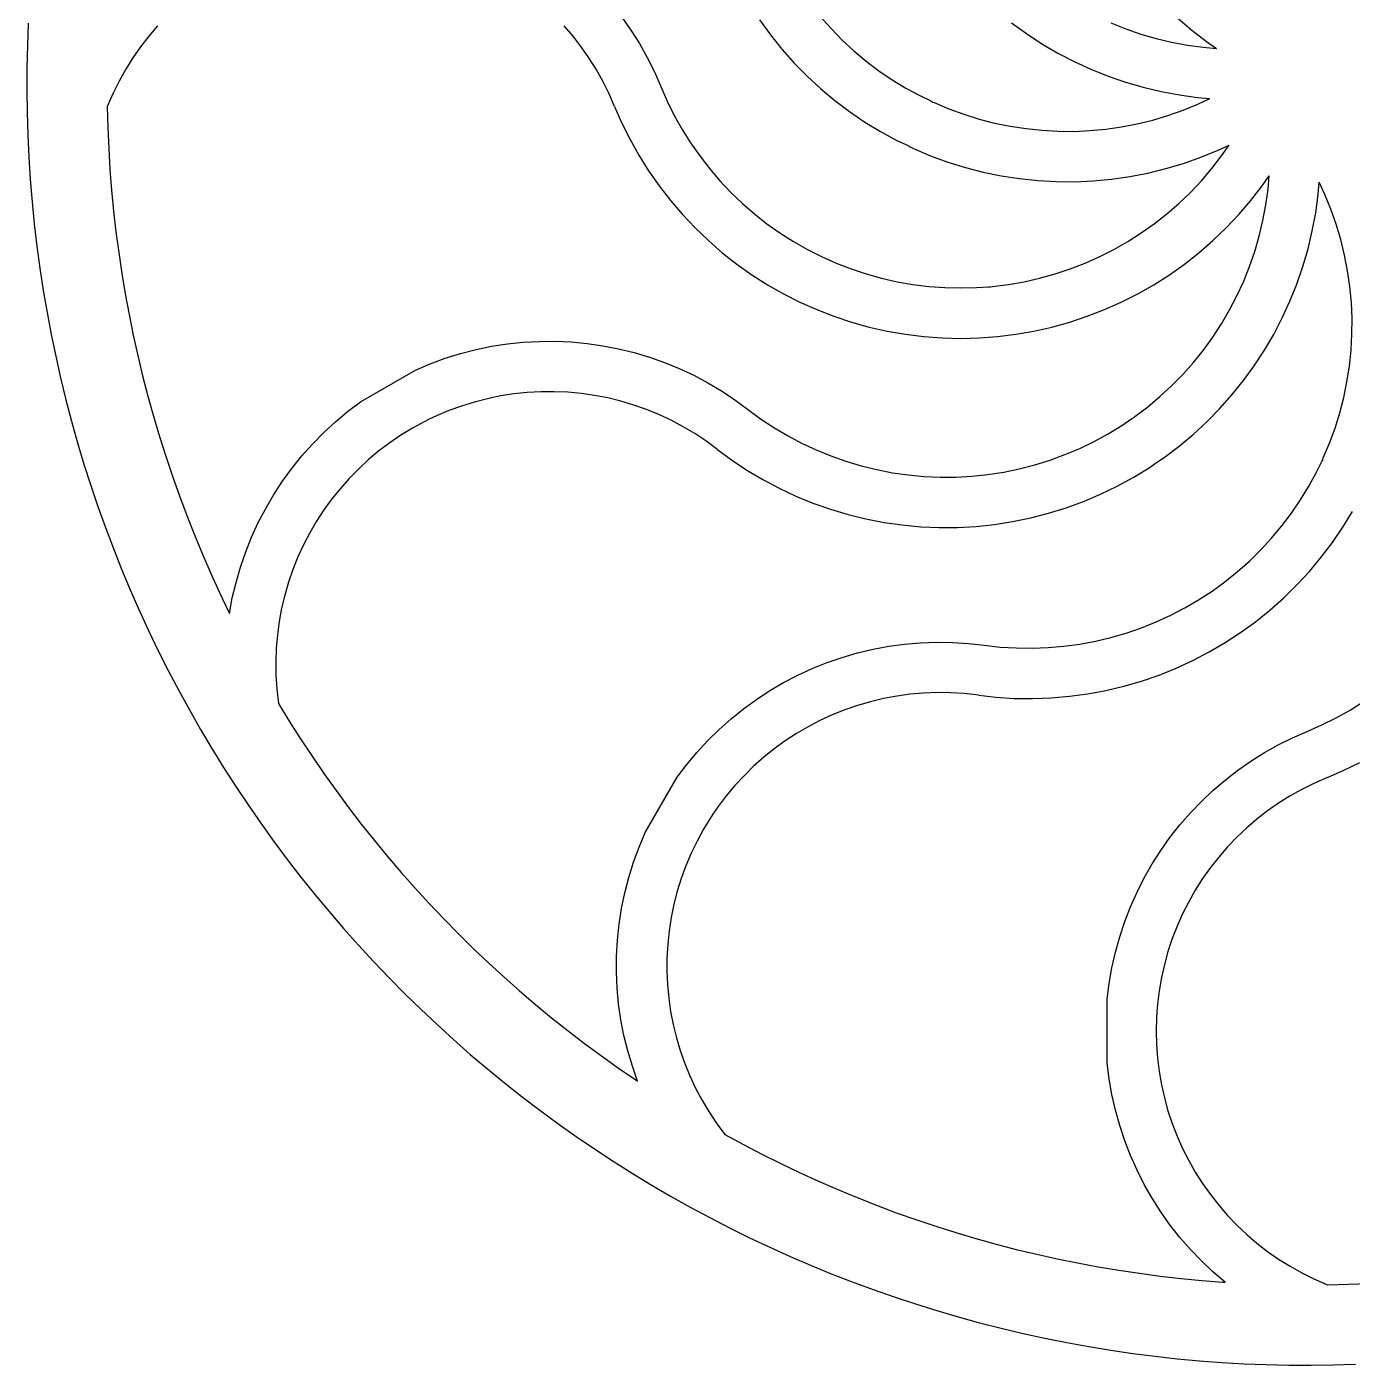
# Model space of a CAD drawing. Extents: x -25.4 to 25.4, y -26.7 to 26.7.
# Drawn here: x -25.4 to 0.91, y -26.67 to -0.1 of the extents above; entities that cross this region are included whole.
import ezdxf

# ---------------------------------------------------------------- set-up
doc = ezdxf.new("R2010")
doc.units = 0
doc.layers.get('0').update_dxf_attribs({"linetype": 'CONTINUOUS'})

msp = doc.modelspace()

# ---------------------------------------------------------------- linework, layer by layer
for p, q in [((-13.589, 0.094), (-13.407, -0.166)), ((-10.855, 0.037), (-10.64, -0.259)), ((-9.646, 0.101), (-9.436, -0.136)), ((-2.555, 0.072), (-2.276, -0.166)), ((-25.37, -0.03), (-25.388, -0.473)), ((-22.803, -0.083), (-22.977, -0.286)), ((-14.558, -0.286), (-14.732, -0.083)), ((-13.407, -0.166), (-13.239, -0.434)), ((-10.64, -0.259), (-10.41, -0.545)), ((-9.436, -0.136), (-9.214, -0.362)), ((-5.854, -0.02), (-5.558, -0.235)), ((-5.558, -0.235), (-5.251, -0.435)), ((-3.882, -0.024), (-3.588, -0.142)), ((-3.588, -0.142), (-3.288, -0.245)), ((-3.288, -0.245), (-2.984, -0.333)), ((-2.276, -0.166), (-1.987, -0.391)), ((-25.388, -0.473), (-25.398, -0.916)), ((-23.141, -0.498), (-23.294, -0.718)), ((-22.977, -0.286), (-23.141, -0.498)), ((-14.395, -0.498), (-14.558, -0.286)), ((-14.241, -0.718), (-14.395, -0.498)), ((-13.239, -0.434), (-13.084, -0.711)), ((-9.214, -0.362), (-8.981, -0.577)), ((-5.251, -0.435), (-4.935, -0.62)), ((-2.984, -0.333), (-2.676, -0.407)), ((-2.676, -0.407), (-2.364, -0.465)), ((-2.364, -0.465), (-2.05, -0.507)), ((-2.05, -0.507), (-1.787, -0.53)), ((-1.987, -0.391), (-1.787, -0.53)), ((-23.294, -0.718), (-23.436, -0.944)), ((-14.099, -0.944), (-14.241, -0.718)), ((-13.084, -0.711), (-12.943, -0.994)), ((-10.41, -0.545), (-10.167, -0.819)), ((-8.981, -0.577), (-8.738, -0.78)), ((-8.738, -0.78), (-8.485, -0.971)), ((-4.935, -0.62), (-4.61, -0.79)), ((-4.61, -0.79), (-4.277, -0.943)), ((-25.398, -0.916), (-25.4, -1.36)), ((-23.436, -0.944), (-23.567, -1.178)), ((-13.969, -1.178), (-14.099, -0.944)), ((-12.943, -0.994), (-12.816, -1.285)), ((-10.167, -0.819), (-9.91, -1.08)), ((-8.485, -0.971), (-8.223, -1.15)), ((-4.277, -0.943), (-3.937, -1.079)), ((-23.567, -1.178), (-23.686, -1.417)), ((-13.849, -1.417), (-13.969, -1.178)), ((-12.816, -1.285), (-12.689, -1.575)), ((-9.91, -1.08), (-9.641, -1.328)), ((-9.641, -1.328), (-9.36, -1.563)), ((-8.223, -1.15), (-7.952, -1.315)), ((-7.952, -1.315), (-7.674, -1.466)), ((-3.937, -1.079), (-3.591, -1.198)), ((-3.591, -1.198), (-3.239, -1.301)), ((-3.239, -1.301), (-2.883, -1.385)), ((-25.4, -1.36), (-25.394, -1.803)), ((-23.686, -1.417), (-23.803, -1.685)), ((-13.732, -1.685), (-13.849, -1.417)), ((-12.689, -1.575), (-12.548, -1.859)), ((-9.36, -1.563), (-9.068, -1.784)), ((-7.674, -1.466), (-7.456, -1.571)), ((-7.456, -1.571), (-7.425, -1.593)), ((-7.425, -1.593), (-7.389, -1.604)), ((-2.883, -1.385), (-2.523, -1.452)), ((-2.523, -1.452), (-2.16, -1.502)), ((-2.16, -1.502), (-1.917, -1.523)), ((-2.157, -1.635), (-1.917, -1.523)), ((-25.394, -1.803), (-25.381, -2.246)), ((-23.803, -1.685), (-23.792, -2.101)), ((-13.732, -1.685), (-13.596, -1.998)), ((-12.548, -1.859), (-12.393, -2.136)), ((-9.068, -1.784), (-8.765, -1.99)), ((-7.389, -1.604), (-7.097, -1.728)), ((-7.097, -1.728), (-6.799, -1.837)), ((-6.799, -1.837), (-6.496, -1.931)), ((-2.749, -1.86), (-2.45, -1.755)), ((-2.45, -1.755), (-2.157, -1.635)), ((-23.792, -2.101), (-23.774, -2.516)), ((-13.596, -1.998), (-13.433, -2.326)), ((-8.765, -1.99), (-8.452, -2.181)), ((-6.496, -1.931), (-6.19, -2.01)), ((-6.19, -2.01), (-5.879, -2.074)), ((-5.879, -2.074), (-5.566, -2.122)), ((-5.566, -2.122), (-5.251, -2.155)), ((-3.985, -2.132), (-3.671, -2.087)), ((-3.671, -2.087), (-3.36, -2.026)), ((-3.36, -2.026), (-3.052, -1.951)), ((-3.052, -1.951), (-2.749, -1.86)), ((-25.381, -2.246), (-25.36, -2.689)), ((-13.433, -2.326), (-13.254, -2.646)), ((-12.393, -2.136), (-12.225, -2.404)), ((-8.452, -2.181), (-8.131, -2.356)), ((-8.131, -2.356), (-7.967, -2.433)), ((-5.251, -2.155), (-4.934, -2.173)), ((-4.934, -2.173), (-4.617, -2.175)), ((-4.617, -2.175), (-4.301, -2.161)), ((-4.301, -2.161), (-3.985, -2.132)), ((-23.774, -2.516), (-23.749, -2.93)), ((-13.254, -2.646), (-13.059, -2.956)), ((-12.225, -2.404), (-12.044, -2.664)), ((-7.967, -2.433), (-7.801, -2.515)), ((-7.801, -2.515), (-7.464, -2.658)), ((-2.094, -2.689), (-1.755, -2.551)), ((-1.755, -2.551), (-1.534, -2.447)), ((-1.685, -2.664), (-1.534, -2.447)), ((-25.36, -2.689), (-25.332, -3.131)), ((-12.044, -2.664), (-11.85, -2.915)), ((-11.85, -2.915), (-11.644, -3.155)), ((-7.464, -2.658), (-7.12, -2.784)), ((-7.12, -2.784), (-6.77, -2.893)), ((-6.77, -2.893), (-6.415, -2.984)), ((-3.146, -3.003), (-2.79, -2.916)), ((-2.79, -2.916), (-2.439, -2.811)), ((-2.439, -2.811), (-2.094, -2.689)), ((-2.085, -3.155), (-1.879, -2.915)), ((-1.879, -2.915), (-1.685, -2.664)), ((-25.332, -3.131), (-25.295, -3.573)), ((-23.749, -2.93), (-23.716, -3.345)), ((-13.059, -2.956), (-12.85, -3.256)), ((-11.644, -3.155), (-11.426, -3.386)), ((-6.415, -2.984), (-6.057, -3.058)), ((-6.057, -3.058), (-5.695, -3.114)), ((-5.695, -3.114), (-5.33, -3.153)), ((-5.33, -3.153), (-4.965, -3.173)), ((-4.965, -3.173), (-4.598, -3.175)), ((-4.598, -3.175), (-4.233, -3.159)), ((-4.233, -3.159), (-3.868, -3.125)), ((-3.868, -3.125), (-3.505, -3.073)), ((-3.505, -3.073), (-3.146, -3.003)), ((-2.303, -3.386), (-2.085, -3.155)), ((-0.879, -3.256), (-0.74, -3.057)), ((-0.762, -3.32), (-0.74, -3.057)), ((0.232, -3.43), (0.253, -3.187)), ((0.365, -3.426), (0.253, -3.187)), ((-23.716, -3.345), (-23.676, -3.758)), ((-12.85, -3.256), (-12.625, -3.546)), ((-11.426, -3.386), (-11.197, -3.605)), ((-2.532, -3.605), (-2.303, -3.386)), ((-1.103, -3.546), (-0.879, -3.256)), ((-0.805, -3.634), (-0.762, -3.32)), ((0.183, -3.793), (0.232, -3.43)), ((0.485, -3.72), (0.365, -3.426)), ((-25.295, -3.573), (-25.251, -4.014)), ((-12.625, -3.546), (-12.387, -3.824)), ((-11.197, -3.605), (-10.958, -3.813)), ((-2.771, -3.813), (-2.532, -3.605)), ((-1.342, -3.824), (-1.103, -3.546)), ((-0.863, -3.945), (-0.805, -3.634)), ((0.59, -4.019), (0.485, -3.72)), ((-23.676, -3.758), (-23.629, -4.171)), ((-12.387, -3.824), (-12.136, -4.091)), ((-10.958, -3.813), (-10.708, -4.009)), ((-3.02, -4.009), (-2.771, -3.813)), ((-1.593, -4.091), (-1.342, -3.824)), ((-0.936, -4.254), (-0.863, -3.945)), ((0.116, -4.153), (0.183, -3.793)), ((-25.251, -4.014), (-25.2, -4.454)), ((-23.629, -4.171), (-23.575, -4.583)), ((-12.136, -4.091), (-11.871, -4.344)), ((-10.708, -4.009), (-10.45, -4.192)), ((-10.45, -4.192), (-10.183, -4.362)), ((-3.546, -4.362), (-3.279, -4.192)), ((-3.279, -4.192), (-3.02, -4.009)), ((-1.857, -4.344), (-1.593, -4.091)), ((0.031, -4.509), (0.116, -4.153)), ((0.681, -4.322), (0.59, -4.019)), ((-25.2, -4.454), (-25.14, -4.894)), ((-11.871, -4.344), (-11.595, -4.584)), ((-10.183, -4.362), (-9.907, -4.519)), ((-3.822, -4.519), (-3.546, -4.362)), ((-2.134, -4.584), (-1.857, -4.344)), ((-1.025, -4.558), (-0.936, -4.254)), ((-0.071, -4.861), (0.031, -4.509)), ((0.757, -4.63), (0.681, -4.322)), ((-23.575, -4.583), (-23.514, -4.994)), ((-11.595, -4.584), (-11.307, -4.81)), ((-9.907, -4.519), (-9.624, -4.662)), ((-9.624, -4.662), (-9.335, -4.791)), ((-4.394, -4.791), (-4.104, -4.662)), ((-4.104, -4.662), (-3.822, -4.519)), ((-2.422, -4.81), (-2.134, -4.584)), ((-1.128, -4.858), (-1.025, -4.558)), ((0.817, -4.941), (0.757, -4.63)), ((-25.14, -4.894), (-25.073, -5.332)), ((-23.514, -4.994), (-23.445, -5.404)), ((-11.307, -4.81), (-11.008, -5.022)), ((-11.008, -5.022), (-10.699, -5.219)), ((-9.335, -4.791), (-9.039, -4.906)), ((-9.039, -4.906), (-8.739, -5.006)), ((-8.739, -5.006), (-8.433, -5.09)), ((-5.296, -5.09), (-4.99, -5.006)), ((-4.99, -5.006), (-4.689, -4.906)), ((-4.689, -4.906), (-4.394, -4.791)), ((-3.03, -5.219), (-2.721, -5.022)), ((-2.721, -5.022), (-2.422, -4.81)), ((-1.246, -5.152), (-1.128, -4.858)), ((-0.191, -5.207), (-0.071, -4.861)), ((0.862, -5.255), (0.817, -4.941)), ((-10.699, -5.219), (-10.381, -5.4)), ((-8.433, -5.09), (-8.124, -5.16)), ((-8.124, -5.16), (-7.812, -5.215)), ((-7.812, -5.215), (-7.497, -5.254)), ((-7.497, -5.254), (-7.181, -5.277)), ((-7.181, -5.277), (-6.864, -5.285)), ((-6.864, -5.285), (-6.548, -5.277)), ((-6.548, -5.277), (-6.306, -5.259)), ((-6.306, -5.259), (-6.269, -5.262)), ((-6.269, -5.262), (-6.231, -5.254)), ((-6.231, -5.254), (-5.917, -5.215)), ((-5.917, -5.215), (-5.605, -5.16)), ((-5.605, -5.16), (-5.296, -5.09)), ((-3.348, -5.4), (-3.03, -5.219)), ((-1.379, -5.44), (-1.246, -5.152)), ((-0.327, -5.547), (-0.191, -5.207)), ((0.891, -5.57), (0.862, -5.255)), ((-25.073, -5.332), (-24.998, -5.769)), ((-23.445, -5.404), (-23.369, -5.812)), ((-10.381, -5.4), (-10.054, -5.566)), ((-10.054, -5.566), (-9.719, -5.715)), ((-4.009, -5.715), (-3.675, -5.566)), ((-3.675, -5.566), (-3.348, -5.4)), ((-1.525, -5.721), (-1.379, -5.44)), ((-0.48, -5.88), (-0.327, -5.547)), ((0.905, -5.887), (0.891, -5.57)), ((-24.998, -5.769), (-24.916, -6.205)), ((-23.369, -5.812), (-23.286, -6.219)), ((-9.719, -5.715), (-9.378, -5.847)), ((-4.351, -5.847), (-4.009, -5.715)), ((-1.685, -5.995), (-1.525, -5.721)), ((-9.378, -5.847), (-9.03, -5.962)), ((-9.03, -5.962), (-8.677, -6.06)), ((-8.677, -6.06), (-8.32, -6.141)), ((-5.409, -6.141), (-5.051, -6.06)), ((-5.051, -6.06), (-4.699, -5.962)), ((-4.699, -5.962), (-4.351, -5.847)), ((-1.858, -6.26), (-1.685, -5.995)), ((-0.649, -6.205), (-0.48, -5.88)), ((0.903, -6.204), (0.905, -5.887)), ((-24.916, -6.205), (-24.826, -6.639)), ((-23.286, -6.219), (-23.197, -6.625)), ((-15.859, -6.395), (-15.544, -6.362)), ((-15.544, -6.362), (-15.228, -6.344)), ((-15.228, -6.344), (-14.911, -6.343)), ((-14.911, -6.343), (-14.594, -6.356)), ((-14.594, -6.356), (-14.279, -6.386)), ((-8.32, -6.141), (-7.959, -6.204)), ((-7.959, -6.204), (-7.596, -6.249)), ((-7.596, -6.249), (-7.231, -6.276)), ((-7.231, -6.276), (-6.864, -6.285)), ((-6.864, -6.285), (-6.498, -6.276)), ((-6.498, -6.276), (-6.318, -6.261)), ((-6.318, -6.261), (-6.133, -6.249)), ((-6.133, -6.249), (-5.77, -6.204)), ((-5.77, -6.204), (-5.409, -6.141)), ((-2.045, -6.516), (-1.858, -6.26)), ((-0.834, -6.521), (-0.649, -6.205)), ((0.886, -6.52), (0.903, -6.204)), ((-24.826, -6.639), (-24.729, -7.071)), ((-23.197, -6.625), (-23.1, -7.029)), ((-17.093, -6.681), (-16.79, -6.587)), ((-16.79, -6.587), (-16.483, -6.507)), ((-16.483, -6.507), (-16.173, -6.443)), ((-16.173, -6.443), (-15.859, -6.395)), ((-14.279, -6.386), (-13.965, -6.431)), ((-13.965, -6.431), (-13.654, -6.491)), ((-13.654, -6.491), (-13.346, -6.566)), ((-13.346, -6.566), (-13.042, -6.657)), ((-2.243, -6.763), (-2.045, -6.516)), ((-1.035, -6.827), (-0.834, -6.521)), ((0.853, -6.836), (0.886, -6.52)), ((-17.682, -6.913), (-17.39, -6.79)), ((-17.39, -6.79), (-17.093, -6.681)), ((-13.042, -6.657), (-12.743, -6.763)), ((-12.743, -6.763), (-12.45, -6.883)), ((-12.45, -6.883), (-12.163, -7.017)), ((-2.454, -7), (-2.243, -6.763)), ((-1.25, -7.124), (-1.035, -6.827)), ((0.804, -7.149), (0.853, -6.836)), ((-24.729, -7.071), (-24.624, -7.502)), ((-23.1, -7.029), (-22.996, -7.431)), ((-18.778, -7.546), (-17.682, -6.913)), ((-12.163, -7.017), (-11.883, -7.166)), ((-11.883, -7.166), (-11.611, -7.328)), ((-2.676, -7.226), (-2.454, -7)), ((-1.479, -7.409), (-1.25, -7.124)), ((0.74, -7.459), (0.804, -7.149)), ((-22.996, -7.431), (-22.884, -7.832)), ((-15.995, -7.428), (-16.257, -7.482)), ((-15.731, -7.387), (-15.995, -7.428)), ((-15.465, -7.359), (-15.731, -7.387)), ((-15.197, -7.344), (-15.465, -7.359)), ((-14.93, -7.343), (-15.197, -7.344)), ((-14.662, -7.354), (-14.93, -7.343)), ((-14.396, -7.379), (-14.662, -7.354)), ((-14.131, -7.417), (-14.396, -7.379)), ((-13.868, -7.468), (-14.131, -7.417)), ((-11.611, -7.328), (-11.347, -7.503)), ((-2.909, -7.441), (-2.676, -7.226)), ((-1.723, -7.683), (-1.479, -7.409)), ((-24.624, -7.502), (-24.511, -7.931)), ((-19.031, -7.737), (-18.778, -7.546)), ((-16.772, -7.628), (-17.023, -7.72)), ((-16.516, -7.549), (-16.772, -7.628)), ((-16.257, -7.482), (-16.516, -7.549)), ((-13.608, -7.532), (-13.868, -7.468)), ((-13.352, -7.608), (-13.608, -7.532)), ((-13.1, -7.697), (-13.352, -7.608)), ((-12.852, -7.799), (-13.1, -7.697)), ((-11.347, -7.503), (-11.092, -7.691)), ((-11.092, -7.691), (-10.836, -7.879)), ((-3.405, -7.836), (-3.152, -7.645)), ((-3.152, -7.645), (-2.909, -7.441)), ((-1.979, -7.944), (-1.723, -7.683)), ((0.661, -7.766), (0.74, -7.459)), ((-24.511, -7.931), (-24.391, -8.357)), ((-22.884, -7.832), (-22.766, -8.23)), ((-19.507, -8.155), (-19.274, -7.94)), ((-19.274, -7.94), (-19.031, -7.737)), ((-17.511, -7.941), (-17.746, -8.069)), ((-17.412, -7.89), (-17.511, -7.941)), ((-17.27, -7.825), (-17.412, -7.89)), ((-17.023, -7.72), (-17.27, -7.825)), ((-12.61, -7.912), (-12.852, -7.799)), ((-12.373, -8.038), (-12.61, -7.912)), ((-10.836, -7.879), (-10.572, -8.054)), ((-3.667, -8.014), (-3.467, -7.878)), ((-3.467, -7.878), (-3.433, -7.861)), ((-3.433, -7.861), (-3.405, -7.836)), ((-2.248, -8.193), (-1.979, -7.944)), ((0.567, -8.069), (0.661, -7.766)), ((-22.766, -8.23), (-22.642, -8.626)), ((-19.729, -8.382), (-19.507, -8.155)), ((-17.974, -8.208), (-18.195, -8.359)), ((-17.746, -8.069), (-17.974, -8.208)), ((-12.143, -8.174), (-12.373, -8.038)), ((-11.92, -8.322), (-12.143, -8.174)), ((-10.572, -8.054), (-10.3, -8.216)), ((-10.3, -8.216), (-10.02, -8.365)), ((-4.215, -8.331), (-3.937, -8.179)), ((-3.937, -8.179), (-3.667, -8.014)), ((-2.529, -8.428), (-2.248, -8.193)), ((0.458, -8.366), (0.567, -8.069)), ((-24.391, -8.357), (-24.264, -8.782)), ((-19.94, -8.618), (-19.729, -8.382)), ((-18.195, -8.359), (-18.409, -8.52)), ((-11.685, -8.496), (-11.92, -8.322)), ((-11.685, -8.496), (-11.41, -8.698)), ((-10.02, -8.365), (-9.733, -8.499)), ((-9.733, -8.499), (-9.44, -8.619)), ((-4.793, -8.592), (-4.501, -8.469)), ((-4.501, -8.469), (-4.215, -8.331)), ((-2.822, -8.648), (-2.529, -8.428)), ((0.334, -8.658), (0.458, -8.366)), ((-22.642, -8.626), (-22.51, -9.02)), ((-20.138, -8.865), (-19.94, -8.618)), ((-18.614, -8.692), (-18.811, -8.873)), ((-18.409, -8.52), (-18.614, -8.692)), ((-11.41, -8.698), (-11.105, -8.901)), ((-9.44, -8.619), (-9.141, -8.725)), ((-9.141, -8.725), (-8.837, -8.815)), ((-5.393, -8.795), (-5.09, -8.701)), ((-5.09, -8.701), (-4.793, -8.592)), ((-3.124, -8.855), (-2.976, -8.751)), ((-2.976, -8.751), (-2.822, -8.648)), ((0.197, -8.944), (0.302, -8.726)), ((0.302, -8.726), (0.323, -8.695)), ((0.323, -8.695), (0.334, -8.658)), ((-24.264, -8.782), (-24.129, -9.204)), ((-22.51, -9.02), (-22.371, -9.412)), ((-20.325, -9.122), (-20.138, -8.865)), ((-18.811, -8.873), (-18.998, -9.064)), ((-11.105, -8.901), (-10.79, -9.088)), ((-8.837, -8.815), (-8.529, -8.891)), ((-8.529, -8.891), (-8.218, -8.951)), ((-8.218, -8.951), (-7.904, -8.996)), ((-7.904, -8.996), (-7.589, -9.025)), ((-7.589, -9.025), (-7.272, -9.039)), ((-6.955, -9.037), (-6.639, -9.02)), ((-6.639, -9.02), (-6.324, -8.987)), ((-6.324, -8.987), (-6.01, -8.938)), ((-6.01, -8.938), (-5.7, -8.874)), ((-5.7, -8.874), (-5.393, -8.795)), ((-3.437, -9.045), (-3.124, -8.855)), ((0.045, -9.222), (0.197, -8.944)), ((-24.129, -9.204), (-23.987, -9.624)), ((-20.498, -9.387), (-20.325, -9.122)), ((-19.176, -9.264), (-19.344, -9.473)), ((-18.998, -9.064), (-19.176, -9.264)), ((-10.79, -9.088), (-10.466, -9.26)), ((-10.466, -9.26), (-10.135, -9.415)), ((-7.272, -9.039), (-6.955, -9.037)), ((-4.089, -9.38), (-3.759, -9.221)), ((-3.759, -9.221), (-3.437, -9.045)), ((-0.12, -9.493), (0.045, -9.222)), ((-22.371, -9.412), (-22.225, -9.801)), ((-20.658, -9.661), (-20.498, -9.387)), ((-19.344, -9.473), (-19.501, -9.689)), ((-10.135, -9.415), (-9.796, -9.554)), ((-9.796, -9.554), (-9.45, -9.676)), ((-4.77, -9.649), (-4.426, -9.523)), ((-4.426, -9.523), (-4.089, -9.38)), ((-0.299, -9.755), (-0.12, -9.493)), ((-23.987, -9.624), (-23.837, -10.042)), ((-22.225, -9.801), (-22.073, -10.188)), ((-20.804, -9.942), (-20.658, -9.661)), ((-19.501, -9.689), (-19.647, -9.913)), ((-9.45, -9.676), (-9.099, -9.781)), ((-9.099, -9.781), (-8.744, -9.868)), ((-5.474, -9.849), (-5.119, -9.757)), ((-5.119, -9.757), (-4.77, -9.649)), ((-0.49, -10.007), (-0.299, -9.755)), ((0.72, -10.035), (0.911, -9.722)), ((-23.837, -10.042), (-23.681, -10.456)), ((-20.937, -10.23), (-20.804, -9.942)), ((-19.647, -9.913), (-19.783, -10.144)), ((-8.744, -9.868), (-8.384, -9.938)), ((-8.384, -9.938), (-8.022, -9.989)), ((-8.022, -9.989), (-7.657, -10.023)), ((-7.657, -10.023), (-7.291, -10.039)), ((-7.291, -10.039), (-6.925, -10.037)), ((-6.925, -10.037), (-6.559, -10.017)), ((-6.559, -10.017), (-6.195, -9.979)), ((-6.195, -9.979), (-5.833, -9.923)), ((-5.833, -9.923), (-5.474, -9.849)), ((-0.693, -10.251), (-0.49, -10.007)), ((0.514, -10.338), (0.72, -10.035)), ((-22.073, -10.188), (-21.914, -10.572)), ((-21.055, -10.524), (-20.937, -10.23)), ((-19.783, -10.144), (-19.906, -10.382)), ((-0.908, -10.483), (-0.693, -10.251)), ((0.294, -10.63), (0.514, -10.338)), ((-23.681, -10.456), (-23.517, -10.868)), ((-21.914, -10.572), (-21.749, -10.953)), ((-21.158, -10.824), (-21.055, -10.524)), ((-20.018, -10.625), (-20.118, -10.873)), ((-19.906, -10.382), (-20.018, -10.625)), ((-1.134, -10.705), (-0.908, -10.483)), ((-23.517, -10.868), (-23.346, -11.277)), ((-21.247, -11.128), (-21.158, -10.824)), ((-20.118, -10.873), (-20.205, -11.126)), ((-1.371, -10.916), (-1.134, -10.705)), ((0.059, -10.911), (0.294, -10.63)), ((-21.749, -10.953), (-21.576, -11.331)), ((-21.32, -11.436), (-21.247, -11.128)), ((-20.205, -11.126), (-20.279, -11.383)), ((-1.874, -11.301), (-1.618, -11.115)), ((-1.618, -11.115), (-1.371, -10.916)), ((-0.19, -11.18), (0.059, -10.911)), ((-23.346, -11.277), (-23.167, -11.683)), ((-21.576, -11.331), (-21.397, -11.706)), ((-20.279, -11.383), (-20.341, -11.644)), ((-2.14, -11.474), (-1.874, -11.301)), ((-0.451, -11.436), (-0.19, -11.18)), ((-23.167, -11.683), (-22.982, -12.086)), ((-21.378, -11.748), (-21.32, -11.436)), ((-20.341, -11.644), (-20.39, -11.907)), ((-2.694, -11.781), (-2.413, -11.634)), ((-2.413, -11.634), (-2.14, -11.474)), ((-1.01, -11.909), (-0.725, -11.68)), ((-0.725, -11.68), (-0.451, -11.436)), ((-21.397, -11.706), (-21.378, -11.748)), ((-20.39, -11.907), (-20.426, -12.172)), ((-3.276, -12.031), (-2.982, -11.913)), ((-2.982, -11.913), (-2.694, -11.781)), ((-1.307, -12.125), (-1.01, -11.909)), ((-22.982, -12.086), (-22.79, -12.485)), ((-20.426, -12.172), (-20.449, -12.439)), ((-3.88, -12.223), (-3.576, -12.134)), ((-3.576, -12.134), (-3.276, -12.031)), ((-1.613, -12.325), (-1.307, -12.125)), ((-22.79, -12.485), (-22.591, -12.881)), ((-20.449, -12.439), (-20.459, -12.706)), ((-8.91, -12.53), (-8.601, -12.456)), ((-8.601, -12.456), (-8.29, -12.398)), ((-8.29, -12.398), (-7.976, -12.356)), ((-7.976, -12.356), (-7.66, -12.329)), ((-7.66, -12.329), (-7.343, -12.317)), ((-7.343, -12.317), (-7.026, -12.321)), ((-7.026, -12.321), (-6.71, -12.341)), ((-6.71, -12.341), (-6.395, -12.376)), ((-6.395, -12.376), (-6.08, -12.412)), ((-6.08, -12.412), (-5.764, -12.431)), ((-5.764, -12.431), (-5.447, -12.436)), ((-5.447, -12.436), (-5.13, -12.424)), ((-5.13, -12.424), (-4.814, -12.397)), ((-4.814, -12.397), (-4.5, -12.354)), ((-4.5, -12.354), (-4.189, -12.296)), ((-4.189, -12.296), (-3.88, -12.223)), ((-1.929, -12.51), (-1.613, -12.325)), ((-20.459, -12.706), (-20.456, -12.974)), ((-9.808, -12.84), (-9.514, -12.722)), ((-9.514, -12.722), (-9.214, -12.618)), ((-9.214, -12.618), (-8.91, -12.53)), ((-2.587, -12.832), (-2.254, -12.679)), ((-2.254, -12.679), (-1.929, -12.51)), ((-22.591, -12.881), (-22.385, -13.274)), ((-20.456, -12.974), (-20.439, -13.241)), ((-10.377, -13.118), (-10.096, -12.972)), ((-10.096, -12.972), (-9.808, -12.84)), ((-3.273, -13.088), (-2.927, -12.968)), ((-2.927, -12.968), (-2.587, -12.832)), ((-22.385, -13.274), (-22.172, -13.662)), ((-20.439, -13.241), (-20.406, -13.531)), ((-10.916, -13.452), (-10.65, -13.278)), ((-10.65, -13.278), (-10.377, -13.118)), ((-4.341, -13.342), (-3.981, -13.275)), ((-3.981, -13.275), (-3.625, -13.19)), ((-3.625, -13.19), (-3.273, -13.088)), ((-20.406, -13.531), (-20.189, -13.885)), ((-11.172, -13.638), (-10.916, -13.452)), ((-8.654, -13.497), (-8.911, -13.572)), ((-8.394, -13.435), (-8.654, -13.497)), ((-8.131, -13.386), (-8.394, -13.435)), ((-7.866, -13.35), (-8.131, -13.386)), ((-7.599, -13.327), (-7.866, -13.35)), ((-7.332, -13.317), (-7.599, -13.327)), ((-7.064, -13.321), (-7.332, -13.317)), ((-6.797, -13.338), (-7.064, -13.321)), ((-6.506, -13.37), (-6.797, -13.338)), ((-6.506, -13.37), (-6.167, -13.408)), ((-6.167, -13.408), (-5.801, -13.431)), ((-5.801, -13.431), (-5.435, -13.436)), ((-5.435, -13.436), (-5.069, -13.422)), ((-5.069, -13.422), (-4.704, -13.391)), ((-4.704, -13.391), (-4.341, -13.342)), ((0.866, -13.663), (1.134, -13.495)), ((-22.172, -13.662), (-21.952, -14.048)), ((-11.419, -13.837), (-11.172, -13.638)), ((-9.413, -13.759), (-9.656, -13.87)), ((-9.164, -13.659), (-9.413, -13.759)), ((-8.911, -13.572), (-9.164, -13.659)), ((0.589, -13.818), (0.866, -13.663)), ((-21.952, -14.048), (-21.726, -14.429)), ((-20.189, -13.885), (-19.966, -14.236)), ((-11.882, -14.269), (-11.656, -14.047)), ((-11.656, -14.047), (-11.419, -13.837)), ((-9.893, -13.994), (-10.124, -14.129)), ((-9.656, -13.87), (-9.893, -13.994)), ((0.015, -14.086), (0.305, -13.959)), ((0.305, -13.959), (0.589, -13.818)), ((-19.966, -14.236), (-19.737, -14.582)), ((-12.097, -14.502), (-11.882, -14.269)), ((-10.348, -14.275), (-10.565, -14.433)), ((-10.124, -14.129), (-10.348, -14.275)), ((-0.559, -14.354), (-0.275, -14.213)), ((-0.275, -14.213), (0.015, -14.086)), ((-21.726, -14.429), (-21.493, -14.806)), ((-19.737, -14.582), (-19.501, -14.925)), ((-12.3, -14.745), (-12.097, -14.502)), ((-10.773, -14.6), (-10.973, -14.778)), ((-10.565, -14.433), (-10.773, -14.6)), ((-1.104, -14.677), (-0.836, -14.509)), ((-0.836, -14.509), (-0.559, -14.354)), ((-21.493, -14.806), (-21.253, -15.179)), ((-12.491, -14.998), (-12.3, -14.745)), ((-10.973, -14.778), (-11.164, -14.966)), ((-1.615, -15.052), (-1.364, -14.858)), ((-1.364, -14.858), (-1.104, -14.677)), ((0.415, -15.002), (0.728, -14.865)), ((0.728, -14.865), (1.056, -14.702)), ((-19.501, -14.925), (-19.26, -15.263)), ((-13.124, -16.094), (-12.491, -14.998)), ((-11.164, -14.966), (-11.346, -15.162)), ((-1.856, -15.258), (-1.615, -15.052)), ((0.148, -15.119), (-0.092, -15.238)), ((0.415, -15.002), (0.148, -15.119)), ((-21.253, -15.179), (-21.007, -15.548)), ((-19.26, -15.263), (-19.013, -15.597)), ((-11.517, -15.368), (-11.679, -15.581)), ((-11.346, -15.162), (-11.517, -15.368)), ((-2.086, -15.476), (-1.856, -15.258)), ((-0.325, -15.369), (-0.552, -15.511)), ((-0.092, -15.238), (-0.325, -15.369)), ((-21.007, -15.548), (-20.755, -15.912)), ((-19.013, -15.597), (-18.76, -15.927)), ((-11.679, -15.581), (-11.77, -15.709)), ((-2.305, -15.705), (-2.086, -15.476)), ((-0.772, -15.664), (-0.983, -15.828)), ((-0.552, -15.511), (-0.772, -15.664)), ((-20.755, -15.912), (-20.496, -16.272)), ((-18.76, -15.927), (-18.501, -16.252)), ((-11.829, -15.802), (-11.969, -16.031)), ((-11.77, -15.709), (-11.829, -15.802)), ((-2.513, -15.944), (-2.305, -15.705)), ((-0.983, -15.828), (-1.187, -16.002)), ((-13.248, -16.386), (-13.124, -16.094)), ((-11.969, -16.031), (-12.097, -16.266)), ((-2.892, -16.452), (-2.709, -16.193)), ((-2.709, -16.193), (-2.513, -15.944)), ((-1.381, -16.186), (-1.566, -16.379)), ((-1.187, -16.002), (-1.381, -16.186)), ((-20.496, -16.272), (-20.231, -16.628)), ((-18.501, -16.252), (-18.237, -16.572)), ((-13.357, -16.684), (-13.248, -16.386)), ((-12.097, -16.266), (-12.213, -16.507)), ((-3.062, -16.719), (-2.892, -16.452)), ((-1.566, -16.379), (-1.742, -16.581)), ((-20.231, -16.628), (-19.96, -16.978)), ((-18.237, -16.572), (-17.967, -16.888)), ((-13.451, -16.986), (-13.357, -16.684)), ((-12.213, -16.507), (-12.317, -16.753)), ((-3.219, -16.995), (-3.062, -16.719)), ((-1.742, -16.581), (-1.907, -16.792)), ((-19.96, -16.978), (-19.683, -17.324)), ((-17.967, -16.888), (-17.692, -17.2)), ((-13.53, -17.293), (-13.451, -16.986)), ((-12.409, -17.005), (-12.489, -17.26)), ((-12.317, -16.753), (-12.409, -17.005)), ((-3.362, -17.278), (-3.219, -16.995)), ((-1.907, -16.792), (-2.062, -17.01)), ((-17.692, -17.2), (-17.411, -17.506)), ((-12.489, -17.26), (-12.556, -17.519)), ((-2.206, -17.236), (-2.338, -17.468)), ((-2.062, -17.01), (-2.206, -17.236)), ((-19.683, -17.324), (-19.4, -17.665)), ((-17.411, -17.506), (-17.125, -17.807)), ((-13.594, -17.604), (-13.53, -17.293)), ((-12.556, -17.519), (-12.61, -17.781)), ((-3.491, -17.567), (-3.362, -17.278)), ((-2.338, -17.468), (-2.459, -17.707)), ((-19.4, -17.665), (-19.111, -18.001)), ((-13.643, -17.917), (-13.594, -17.604)), ((-12.61, -17.781), (-12.651, -18.046)), ((-3.606, -17.863), (-3.491, -17.567)), ((-2.459, -17.707), (-2.568, -17.951)), ((-19.111, -18.001), (-18.816, -18.332)), ((-17.125, -17.807), (-16.834, -18.104)), ((-13.676, -18.232), (-13.643, -17.917)), ((-12.651, -18.046), (-12.679, -18.312)), ((-3.706, -18.163), (-3.606, -17.863)), ((-2.568, -17.951), (-2.664, -18.201)), ((-18.816, -18.332), (-18.515, -18.658)), ((-16.834, -18.104), (-16.538, -18.395)), ((-13.693, -18.549), (-13.676, -18.232)), ((-12.679, -18.312), (-12.693, -18.579)), ((-3.791, -18.469), (-3.706, -18.163)), ((-2.664, -18.201), (-2.749, -18.455)), ((-16.538, -18.395), (-16.236, -18.681)), ((-13.695, -18.866), (-13.693, -18.549)), ((-12.693, -18.579), (-12.695, -18.847)), ((-3.86, -18.778), (-3.791, -18.469)), ((-2.749, -18.455), (-2.82, -18.713)), ((-18.515, -18.658), (-18.209, -18.979)), ((-16.236, -18.681), (-15.93, -18.962)), ((-12.695, -18.847), (-12.683, -19.114)), ((-3.915, -19.09), (-3.86, -18.778)), ((-2.82, -18.713), (-2.879, -18.974)), ((-18.209, -18.979), (-17.897, -19.294)), ((-15.93, -18.962), (-15.619, -19.237)), ((-13.681, -19.182), (-13.695, -18.866)), ((-12.683, -19.114), (-12.658, -19.381)), ((-3.954, -19.405), (-3.915, -19.09)), ((-2.879, -18.974), (-2.925, -19.238)), ((-17.897, -19.294), (-17.58, -19.603)), ((-15.619, -19.237), (-15.303, -19.507)), ((-13.652, -19.498), (-13.681, -19.182)), ((-12.658, -19.381), (-12.62, -19.645)), ((-2.925, -19.238), (-2.958, -19.503)), ((-17.58, -19.603), (-17.257, -19.907)), ((-15.303, -19.507), (-14.982, -19.771)), ((-13.607, -19.812), (-13.652, -19.498)), ((-12.62, -19.645), (-12.57, -19.908)), ((-3.954, -20.67), (-3.954, -19.405)), ((-2.973, -19.659), (-2.978, -19.77)), ((-2.958, -19.503), (-2.973, -19.659)), ((-17.257, -19.907), (-16.929, -20.206)), ((-14.982, -19.771), (-14.657, -20.03)), ((-13.547, -20.123), (-13.607, -19.812)), ((-12.57, -19.908), (-12.506, -20.168)), ((-2.978, -19.77), (-2.985, -20.038)), ((-14.657, -20.03), (-14.327, -20.283)), ((-13.471, -20.43), (-13.547, -20.123)), ((-12.506, -20.168), (-12.429, -20.425)), ((-2.985, -20.038), (-2.978, -20.305)), ((-16.929, -20.206), (-16.596, -20.498)), ((-14.327, -20.283), (-13.993, -20.53)), ((-13.38, -20.734), (-13.471, -20.43)), ((-12.429, -20.425), (-12.34, -20.677)), ((-2.978, -20.305), (-2.958, -20.572)), ((-16.596, -20.498), (-16.258, -20.785)), ((-13.993, -20.53), (-13.655, -20.771)), ((-12.34, -20.677), (-12.239, -20.925)), ((-3.915, -20.985), (-3.954, -20.67)), ((-2.958, -20.572), (-2.925, -20.838)), ((-16.258, -20.785), (-15.915, -21.066)), ((-13.655, -20.771), (-13.313, -21.006)), ((-13.275, -21.033), (-13.38, -20.734)), ((-12.239, -20.925), (-12.125, -21.167)), ((-3.86, -21.297), (-3.915, -20.985)), ((-2.925, -20.838), (-2.879, -21.101)), ((-15.915, -21.066), (-15.567, -21.34)), ((-13.313, -21.006), (-13.275, -21.033)), ((-12.125, -21.167), (-12, -21.403)), ((-2.879, -21.101), (-2.82, -21.362)), ((-15.567, -21.34), (-15.214, -21.609)), ((-12, -21.403), (-11.863, -21.633)), ((-3.791, -21.606), (-3.86, -21.297)), ((-2.82, -21.362), (-2.749, -21.62)), ((-15.214, -21.609), (-14.857, -21.872)), ((-11.863, -21.633), (-11.715, -21.856)), ((-3.706, -21.912), (-3.791, -21.606)), ((-2.749, -21.62), (-2.664, -21.874)), ((-14.857, -21.872), (-14.495, -22.128)), ((-11.715, -21.856), (-11.542, -22.092)), ((-3.606, -22.212), (-3.706, -21.912)), ((-2.664, -21.874), (-2.568, -22.124)), ((-14.495, -22.128), (-14.129, -22.377)), ((-11.542, -22.092), (-11.177, -22.29)), ((-11.177, -22.29), (-10.808, -22.482)), ((-3.491, -22.508), (-3.606, -22.212)), ((-2.568, -22.124), (-2.459, -22.368)), ((-14.129, -22.377), (-13.758, -22.621)), ((-10.808, -22.482), (-10.436, -22.667)), ((-3.362, -22.797), (-3.491, -22.508)), ((-2.459, -22.368), (-2.338, -22.607)), ((-13.758, -22.621), (-13.384, -22.858)), ((-10.436, -22.667), (-10.061, -22.846)), ((-10.061, -22.846), (-9.683, -23.018)), ((-3.219, -23.08), (-3.362, -22.797)), ((-2.338, -22.607), (-2.206, -22.839)), ((-2.206, -22.839), (-2.062, -23.065)), ((-13.384, -22.858), (-13.005, -23.088)), ((-13.005, -23.088), (-12.622, -23.312)), ((-9.683, -23.018), (-9.302, -23.184)), ((-3.062, -23.356), (-3.219, -23.08)), ((-2.062, -23.065), (-1.907, -23.283)), ((-12.622, -23.312), (-12.235, -23.529)), ((-9.302, -23.184), (-8.918, -23.343)), ((-8.918, -23.343), (-8.532, -23.495)), ((-2.892, -23.623), (-3.062, -23.356)), ((-1.907, -23.283), (-1.742, -23.494)), ((-12.235, -23.529), (-11.845, -23.739)), ((-8.532, -23.495), (-8.142, -23.641)), ((-8.142, -23.641), (-7.751, -23.779)), ((-2.709, -23.882), (-2.892, -23.623)), ((-1.742, -23.494), (-1.566, -23.696)), ((-11.845, -23.739), (-11.451, -23.942)), ((-7.751, -23.779), (-7.357, -23.911)), ((-7.357, -23.911), (-6.96, -24.036)), ((-2.513, -24.131), (-2.709, -23.882)), ((-1.566, -23.696), (-1.381, -23.889)), ((-1.381, -23.889), (-1.187, -24.073)), ((-11.451, -23.942), (-11.054, -24.138)), ((-11.054, -24.138), (-10.653, -24.328)), ((-6.96, -24.036), (-6.562, -24.154)), ((-6.562, -24.154), (-6.162, -24.265)), ((-2.305, -24.37), (-2.513, -24.131)), ((-1.187, -24.073), (-0.983, -24.247)), ((-10.653, -24.328), (-10.249, -24.51)), ((-6.162, -24.265), (-5.759, -24.369)), ((-5.759, -24.369), (-5.355, -24.466)), ((-2.086, -24.599), (-2.305, -24.37)), ((-0.983, -24.247), (-0.772, -24.411)), ((-0.772, -24.411), (-0.552, -24.564)), ((-10.249, -24.51), (-9.842, -24.686)), ((-9.842, -24.686), (-9.432, -24.854)), ((-5.355, -24.466), (-4.95, -24.556)), ((-4.95, -24.556), (-4.543, -24.639)), ((-4.543, -24.639), (-4.134, -24.715)), ((-1.856, -24.817), (-2.086, -24.599)), ((-0.552, -24.564), (-0.325, -24.706)), ((-0.325, -24.706), (-0.092, -24.837)), ((-9.432, -24.854), (-9.019, -25.015)), ((-4.134, -24.715), (-3.724, -24.783)), ((-3.724, -24.783), (-3.313, -24.845)), ((-3.313, -24.845), (-2.901, -24.899)), ((-2.901, -24.899), (-2.488, -24.946)), ((-2.488, -24.946), (-2.075, -24.986)), ((-1.615, -25.023), (-1.856, -24.817)), ((-0.092, -24.837), (0.148, -24.956)), ((0.148, -24.956), (0.415, -25.073)), ((-9.019, -25.015), (-8.603, -25.169)), ((-8.603, -25.169), (-8.184, -25.315)), ((-2.075, -24.986), (-1.661, -25.018)), ((-1.661, -25.018), (-1.615, -25.023)), ((0.415, -25.073), (0.831, -25.062)), ((0.831, -25.062), (1.246, -25.044)), ((-8.184, -25.315), (-7.763, -25.454)), ((-7.763, -25.454), (-7.34, -25.586)), ((-7.34, -25.586), (-6.915, -25.71)), ((-6.915, -25.71), (-6.487, -25.827)), ((-6.487, -25.827), (-6.058, -25.937)), ((-6.058, -25.937), (-5.626, -26.039)), ((-5.626, -26.039), (-5.193, -26.133)), ((-5.193, -26.133), (-4.758, -26.22)), ((-4.758, -26.22), (-4.322, -26.299)), ((-4.322, -26.299), (-3.885, -26.371)), ((-3.885, -26.371), (-3.446, -26.435)), ((-3.446, -26.435), (-3.006, -26.491)), ((-3.006, -26.491), (-2.566, -26.54)), ((-2.566, -26.54), (-2.124, -26.581)), ((-2.124, -26.581), (-1.682, -26.614)), ((-1.682, -26.614), (-1.24, -26.64)), ((-1.24, -26.64), (-0.797, -26.657)), ((-0.797, -26.657), (-0.353, -26.667)), ((-0.353, -26.667), (0, -26.669)), ((0, -26.669), (0.09, -26.67)), ((0.09, -26.67), (0.533, -26.664)), ((0.533, -26.664), (0.976, -26.651))]:
    msp.add_line(p, q)

doc.saveas('drawing.dxf')
